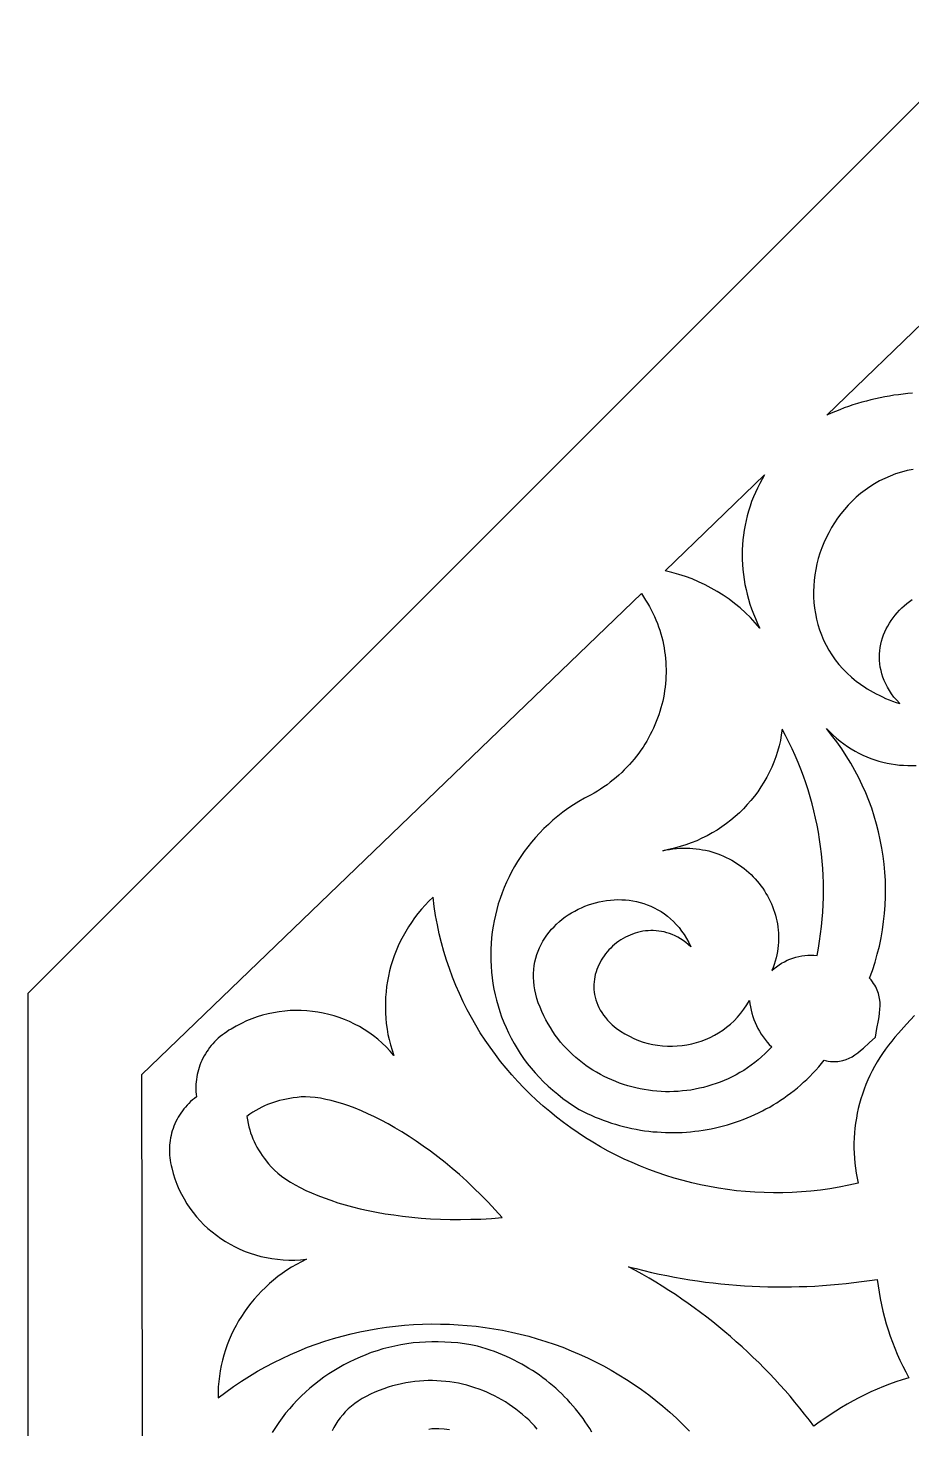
# Model space of a CAD drawing. Extents: x -118 to 118, y -118 to 119.
# Drawn here: x -118.2 to -54.8, y 18.1 to 118.5 of the extents above; entities that cross this region are included whole.
import ezdxf

# ---------------------------------------------------------------- set-up
doc = ezdxf.new("R2010")
doc.units = 0
doc.header["$MEASUREMENT"] = 0
doc.layers.get('0').update_dxf_attribs({"linetype": 'CONTINUOUS'})
doc.layers.add('LAYER_1', color=18, linetype='CONTINUOUS')

msp = doc.modelspace()

# ---------------------------------------------------------------- linework, layer by layer
msp.add_lwpolyline([(118.2, 49.32), (48.97, 118.54), (-48.93, 118.54), (-118.16, 49.32), (-118.16, -48.58), (-48.93, -117.81), (48.97, -117.81), (118.2, -48.58)], close=True)
at = {"layer": 'LAYER_1'}
for points in [[(-54.72, 92.36), (-55.06, 92.33), (-55.39, 92.3), (-55.72, 92.25), (-56.05, 92.21), (-56.38, 92.16), (-56.71, 92.1), (-57.04, 92.03), (-57.37, 91.96), (-57.7, 91.88), (-58.02, 91.8), (-58.35, 91.71), (-58.67, 91.62), (-58.99, 91.52), (-59.3, 91.41), (-59.62, 91.3), (-59.94, 91.18), (-60.25, 91.05), (-60.56, 90.92), (-60.87, 90.79), (-45.7, 105.42)], [(-54.67, 86.9), (-55.1, 86.81), (-55.52, 86.7), (-55.93, 86.57), (-56.32, 86.42), (-56.71, 86.25), (-57.08, 86.07), (-57.44, 85.86), (-57.79, 85.65), (-58.12, 85.41), (-58.45, 85.16), (-58.76, 84.9), (-59.05, 84.62), (-59.34, 84.33), (-59.6, 84.03), (-59.86, 83.72), (-60.1, 83.39), (-60.32, 83.06), (-60.54, 82.72), (-60.73, 82.36), (-60.91, 82), (-61.08, 81.64), (-61.23, 81.27), (-61.36, 80.89), (-61.48, 80.5), (-61.58, 80.12), (-61.66, 79.73), (-61.73, 79.33), (-61.77, 78.94), (-61.81, 78.54), (-61.82, 78.14), (-61.82, 77.74), (-61.79, 77.35), (-61.75, 76.95), (-61.69, 76.56), (-61.61, 76.17), (-61.51, 75.78), (-61.4, 75.4), (-61.26, 75.03), (-61.1, 74.66), (-60.92, 74.29), (-60.72, 73.94), (-60.5, 73.59), (-60.26, 73.25), (-60, 72.92), (-59.72, 72.6), (-59.41, 72.29), (-59.09, 71.99), (-58.91, 71.84), (-58.74, 71.7), (-58.55, 71.56), (-58.36, 71.43), (-58.17, 71.3), (-57.97, 71.17), (-57.76, 71.05), (-57.55, 70.93), (-57.33, 70.81), (-57.11, 70.7), (-56.88, 70.59), (-56.65, 70.48), (-56.4, 70.38), (-56.16, 70.29), (-55.9, 70.19), (-55.64, 70.11), (-55.85, 70.34), (-56.05, 70.57), (-56.22, 70.8), (-56.38, 71.04), (-56.52, 71.28), (-56.64, 71.52), (-56.75, 71.76), (-56.84, 72), (-56.92, 72.24), (-56.98, 72.48), (-57.03, 72.72), (-57.07, 72.96), (-57.09, 73.2), (-57.1, 73.43), (-57.09, 73.67), (-57.07, 73.9), (-57.04, 74.13), (-57, 74.36), (-56.94, 74.59), (-56.87, 74.81), (-56.8, 75.03), (-56.71, 75.25), (-56.61, 75.46), (-56.5, 75.66), (-56.38, 75.87), (-56.26, 76.06), (-56.12, 76.26), (-55.97, 76.44), (-55.82, 76.62), (-55.66, 76.8), (-55.49, 76.96), (-55.32, 77.12), (-55.13, 77.28), (-54.94, 77.42), (-54.75, 77.56)], [(-109.91, -5.22), (-110, 43.51), (-74.17, 77.99), (-74.02, 77.76), (-73.87, 77.53), (-73.72, 77.3), (-73.59, 77.06), (-73.46, 76.83), (-73.34, 76.59), (-73.23, 76.35), (-73.12, 76.1), (-73.02, 75.86), (-72.93, 75.61), (-72.85, 75.36), (-72.77, 75.11), (-72.7, 74.86), (-72.64, 74.61), (-72.59, 74.35), (-72.54, 74.1), (-72.5, 73.85), (-72.47, 73.59), (-72.44, 73.33), (-72.42, 73.08), (-72.41, 72.82), (-72.4, 72.57), (-72.4, 72.31), (-72.41, 72.06), (-72.42, 71.8), (-72.44, 71.55), (-72.47, 71.29), (-72.5, 71.04), (-72.54, 70.79), (-72.59, 70.53), (-72.64, 70.28), (-72.7, 70.04), (-72.77, 69.79), (-72.84, 69.54), (-72.92, 69.3), (-73.01, 69.06), (-73.1, 68.82), (-73.2, 68.58), (-73.3, 68.34), (-73.41, 68.11), (-73.53, 67.88), (-73.65, 67.65), (-73.78, 67.42), (-73.91, 67.2), (-74.05, 66.98), (-74.2, 66.76), (-74.35, 66.55), (-74.51, 66.34), (-74.68, 66.13), (-74.85, 65.93), (-75.02, 65.73), (-75.2, 65.54), (-75.39, 65.35), (-75.58, 65.16), (-75.78, 64.98), (-75.98, 64.8), (-76.19, 64.63), (-76.41, 64.46), (-76.63, 64.29), (-76.86, 64.14), (-77.09, 63.98), (-77.32, 63.83), (-77.56, 63.69), (-77.81, 63.55), (-78.24, 63.33), (-78.65, 63.09), (-79.04, 62.84), (-79.43, 62.58), (-79.8, 62.31), (-80.16, 62.03), (-80.51, 61.74), (-80.84, 61.44), (-81.16, 61.14), (-81.47, 60.82), (-81.77, 60.5), (-82.05, 60.17), (-82.32, 59.83), (-82.58, 59.49), (-82.82, 59.14), (-83.05, 58.78), (-83.27, 58.42), (-83.47, 58.05), (-83.66, 57.68), (-83.84, 57.3), (-84.01, 56.91), (-84.16, 56.53), (-84.3, 56.14), (-84.43, 55.74), (-84.54, 55.34), (-84.64, 54.94), (-84.73, 54.54), (-84.8, 54.14), (-84.86, 53.73), (-84.91, 53.32), (-84.94, 52.91), (-84.96, 52.5), (-84.97, 52.09), (-84.97, 51.68), (-84.95, 51.27), (-84.92, 50.86), (-84.87, 50.45), (-84.81, 50.04), (-84.74, 49.64), (-84.66, 49.23), (-84.56, 48.83), (-84.45, 48.43), (-84.32, 48.04), (-84.19, 47.64), (-84.04, 47.25), (-83.87, 46.87), (-83.69, 46.49), (-83.5, 46.11), (-83.3, 45.74), (-83.08, 45.38), (-82.85, 45.01), (-82.61, 44.66), (-82.35, 44.31), (-82.08, 43.97), (-81.79, 43.64), (-81.49, 43.31), (-81.18, 42.99), (-80.85, 42.68), (-80.52, 42.38), (-80.16, 42.09), (-79.8, 41.8), (-79.42, 41.53), (-79.03, 41.26), (-78.62, 41.01), (-78.34, 40.86), (-78.06, 40.72), (-77.77, 40.59), (-77.49, 40.46), (-77.2, 40.35), (-76.91, 40.23), (-76.62, 40.13), (-76.32, 40.03), (-76.03, 39.94), (-75.74, 39.85), (-75.44, 39.78), (-75.14, 39.7), (-74.84, 39.64), (-74.54, 39.58), (-74.24, 39.53), (-73.94, 39.48), (-73.64, 39.44), (-73.34, 39.41), (-73.04, 39.39), (-72.74, 39.37), (-72.44, 39.35), (-72.14, 39.35), (-71.84, 39.35), (-71.53, 39.35), (-71.23, 39.36), (-70.93, 39.38), (-70.64, 39.41), (-70.34, 39.44), (-70.04, 39.47), (-69.74, 39.52), (-69.45, 39.57), (-69.15, 39.62), (-68.86, 39.69), (-68.57, 39.75), (-68.28, 39.83), (-67.99, 39.91), (-67.71, 39.99), (-67.42, 40.09), (-67.14, 40.18), (-66.86, 40.29), (-66.58, 40.4), (-66.3, 40.52), (-66.03, 40.64), (-65.76, 40.77), (-65.49, 40.9), (-65.23, 41.04), (-64.96, 41.18), (-64.71, 41.34), (-64.45, 41.49), (-64.2, 41.66), (-63.95, 41.82), (-63.7, 42), (-63.46, 42.18), (-63.22, 42.36), (-62.98, 42.56), (-62.75, 42.75), (-62.53, 42.96), (-62.3, 43.16), (-62.08, 43.38), (-61.87, 43.6), (-61.66, 43.82), (-61.45, 44.05), (-61.25, 44.29), (-61.06, 44.53), (-60.9, 44.49), (-60.76, 44.47), (-60.61, 44.45), (-60.47, 44.44), (-60.34, 44.44), (-60.2, 44.44), (-60.08, 44.45), (-59.95, 44.46), (-59.83, 44.48), (-59.71, 44.51), (-59.48, 44.58), (-59.27, 44.68), (-59.05, 44.79), (-58.85, 44.92), (-58.64, 45.07), (-58.44, 45.23), (-58.24, 45.4), (-57.82, 45.78), (-57.38, 46.19), (-57.27, 46.8), (-57.16, 47.38), (-57.12, 47.65), (-57.08, 47.92), (-57.06, 48.19), (-57.05, 48.44), (-57.05, 48.7), (-57.08, 48.95), (-57.13, 49.19), (-57.16, 49.32), (-57.2, 49.44), (-57.25, 49.56), (-57.3, 49.68), (-57.36, 49.8), (-57.43, 49.92), (-57.51, 50.04), (-57.6, 50.16), (-57.69, 50.29), (-57.8, 50.41), (-57.59, 50.98), (-57.41, 51.56), (-57.25, 52.13), (-57.1, 52.72), (-56.98, 53.3), (-56.88, 53.89), (-56.79, 54.47), (-56.73, 55.06), (-56.68, 55.65), (-56.66, 56.24), (-56.65, 56.83), (-56.67, 57.42), (-56.7, 58.01), (-56.75, 58.59), (-56.83, 59.17), (-56.92, 59.75), (-57.03, 60.33), (-57.16, 60.9), (-57.3, 61.47), (-57.47, 62.04), (-57.65, 62.6), (-57.86, 63.16), (-58.08, 63.71), (-58.32, 64.25), (-58.58, 64.79), (-58.86, 65.32), (-59.15, 65.84), (-59.47, 66.35), (-59.8, 66.86), (-60.15, 67.36), (-60.52, 67.85), (-60.9, 68.32), (-60.66, 68.08), (-60.42, 67.84), (-60.17, 67.62), (-59.91, 67.41), (-59.65, 67.21), (-59.39, 67.02), (-59.12, 66.85), (-58.84, 66.69), (-58.57, 66.54), (-58.29, 66.41), (-58, 66.28), (-57.72, 66.17), (-57.43, 66.07), (-57.14, 65.98), (-56.84, 65.9), (-56.55, 65.83), (-56.25, 65.78), (-55.95, 65.73), (-55.66, 65.7), (-55.36, 65.68), (-55.06, 65.66), (-54.76, 65.66), (-54.46, 65.67)], [(-54.58, 47.75), (-55.15, 47.11), (-55.72, 46.48), (-55.73, 46.47), (-55.98, 46.19), (-56.21, 45.91), (-56.44, 45.62), (-56.66, 45.32), (-56.87, 45.02), (-57.07, 44.72), (-57.26, 44.41), (-57.44, 44.09), (-57.61, 43.77), (-57.77, 43.45), (-57.92, 43.12), (-58.06, 42.79), (-58.19, 42.45), (-58.31, 42.11), (-58.42, 41.77), (-58.52, 41.43), (-58.61, 41.08), (-58.68, 40.73), (-58.75, 40.38), (-58.8, 40.03), (-58.85, 39.67), (-58.88, 39.32), (-58.91, 38.96), (-58.92, 38.6), (-58.92, 38.24), (-58.91, 37.88), (-58.89, 37.52), (-58.85, 37.16), (-58.81, 36.8), (-58.76, 36.44), (-58.69, 36.08), (-58.61, 35.72), (-59.29, 35.57), (-59.97, 35.44), (-60.65, 35.32), (-61.33, 35.23), (-62.01, 35.15), (-62.69, 35.09), (-63.36, 35.05), (-64.03, 35.03), (-64.7, 35.03), (-65.37, 35.04), (-66.03, 35.07), (-66.69, 35.12), (-67.34, 35.18), (-68, 35.26), (-68.64, 35.36), (-69.29, 35.47), (-69.92, 35.6), (-70.56, 35.74), (-71.18, 35.9), (-71.81, 36.08), (-72.42, 36.27), (-73.03, 36.48), (-73.63, 36.7), (-74.23, 36.93), (-74.82, 37.19), (-75.4, 37.45), (-75.97, 37.73), (-76.54, 38.02), (-77.09, 38.33), (-77.64, 38.65), (-78.18, 38.98), (-78.71, 39.33), (-79.23, 39.69), (-79.75, 40.06), (-80.25, 40.45), (-80.74, 40.85), (-81.22, 41.25), (-81.69, 41.68), (-82.14, 42.11), (-82.59, 42.56), (-83.03, 43.01), (-83.45, 43.48), (-83.86, 43.96), (-84.26, 44.45), (-84.64, 44.95), (-85.01, 45.46), (-85.37, 45.98), (-85.72, 46.51), (-86.05, 47.05), (-86.36, 47.6), (-86.66, 48.16), (-86.95, 48.73), (-87.22, 49.31), (-87.48, 49.9), (-87.71, 50.5), (-87.94, 51.1), (-88.15, 51.71), (-88.34, 52.34), (-88.51, 52.96), (-88.67, 53.6), (-88.8, 54.25), (-88.93, 54.9), (-89.03, 55.56), (-89.11, 56.22), (-89.4, 55.94), (-89.68, 55.65), (-89.94, 55.36), (-90.19, 55.05), (-90.43, 54.74), (-90.66, 54.42), (-90.87, 54.1), (-91.07, 53.77), (-91.26, 53.43), (-91.44, 53.09), (-91.6, 52.74), (-91.75, 52.39), (-91.89, 52.03), (-92.02, 51.67), (-92.13, 51.31), (-92.22, 50.94), (-92.31, 50.57), (-92.38, 50.2), (-92.44, 49.82), (-92.48, 49.44), (-92.51, 49.06), (-92.53, 48.68), (-92.53, 48.3), (-92.52, 47.92), (-92.5, 47.54), (-92.46, 47.16), (-92.4, 46.77), (-92.34, 46.39), (-92.25, 46.01), (-92.16, 45.63), (-92.05, 45.26), (-91.92, 44.88), (-92.19, 45.19), (-92.47, 45.49), (-92.76, 45.77), (-93.07, 46.04), (-93.38, 46.29), (-93.71, 46.52), (-94.04, 46.74), (-94.39, 46.95), (-94.74, 47.13), (-95.1, 47.3), (-95.46, 47.46), (-95.83, 47.6), (-96.21, 47.72), (-96.59, 47.82), (-96.98, 47.91), (-97.37, 47.98), (-97.76, 48.04), (-98.16, 48.08), (-98.56, 48.1), (-98.95, 48.1), (-99.35, 48.09), (-99.75, 48.06), (-100.15, 48.01), (-100.54, 47.94), (-100.94, 47.86), (-101.33, 47.76), (-101.72, 47.64), (-102.1, 47.5), (-102.48, 47.35), (-102.85, 47.17), (-103.22, 46.98), (-103.58, 46.77), (-103.75, 46.68), (-103.91, 46.57), (-104.07, 46.46), (-104.22, 46.35), (-104.37, 46.23), (-104.51, 46.11), (-104.65, 45.99), (-104.78, 45.86), (-104.9, 45.72), (-105.02, 45.58), (-105.13, 45.44), (-105.24, 45.29), (-105.34, 45.15), (-105.44, 44.99), (-105.53, 44.84), (-105.61, 44.68), (-105.69, 44.52), (-105.76, 44.36), (-105.83, 44.19), (-105.88, 44.02), (-105.94, 43.85), (-105.98, 43.68), (-106.02, 43.51), (-106.05, 43.34), (-106.08, 43.16), (-106.1, 42.99), (-106.11, 42.81), (-106.12, 42.63), (-106.12, 42.45), (-106.11, 42.27), (-106.1, 42.1), (-106.08, 41.92), (-106.22, 41.8), (-106.36, 41.69), (-106.5, 41.57), (-106.63, 41.44), (-106.75, 41.31), (-106.87, 41.18), (-106.98, 41.04), (-107.09, 40.9), (-107.19, 40.75), (-107.29, 40.6), (-107.38, 40.45), (-107.47, 40.3), (-107.55, 40.14), (-107.62, 39.98), (-107.69, 39.81), (-107.75, 39.65), (-107.81, 39.48), (-107.86, 39.31), (-107.9, 39.14), (-107.94, 38.97), (-107.97, 38.79), (-107.99, 38.62), (-108.01, 38.44), (-108.02, 38.26), (-108.02, 38.08), (-108.02, 37.9), (-108.01, 37.72), (-107.99, 37.54), (-107.97, 37.36), (-107.93, 37.17), (-107.89, 36.99), (-107.85, 36.81), (-107.74, 36.42), (-107.62, 36.03), (-107.49, 35.66), (-107.33, 35.29), (-107.16, 34.93), (-106.97, 34.59), (-106.77, 34.25), (-106.55, 33.93), (-106.32, 33.61), (-106.07, 33.31), (-105.81, 33.02), (-105.54, 32.74), (-105.25, 32.47), (-104.96, 32.22), (-104.65, 31.98), (-104.33, 31.75), (-104, 31.54), (-103.66, 31.34), (-103.31, 31.16), (-102.96, 30.99), (-102.59, 30.83), (-102.22, 30.7), (-101.84, 30.58), (-101.45, 30.47), (-101.06, 30.38), (-100.66, 30.31), (-100.26, 30.26), (-99.85, 30.22), (-99.44, 30.21), (-99.03, 30.21), (-98.61, 30.23), (-98.19, 30.27), (-98.55, 30.09), (-98.91, 29.89), (-99.25, 29.69), (-99.59, 29.48), (-99.92, 29.25), (-100.24, 29.02), (-100.55, 28.77), (-100.85, 28.52), (-101.13, 28.25), (-101.41, 27.98), (-101.68, 27.7), (-101.94, 27.41), (-102.18, 27.11), (-102.42, 26.81), (-102.64, 26.5), (-102.85, 26.17), (-103.05, 25.85), (-103.24, 25.51), (-103.42, 25.17), (-103.58, 24.83), (-103.73, 24.48), (-103.87, 24.12), (-104, 23.76), (-104.11, 23.39), (-104.21, 23.02), (-104.3, 22.65), (-104.37, 22.27), (-104.43, 21.88), (-104.48, 21.5), (-104.51, 21.11), (-104.52, 20.72), (-104.52, 20.32), (-103.98, 20.74), (-103.42, 21.14), (-102.85, 21.52), (-102.28, 21.88), (-101.7, 22.23), (-101.12, 22.56), (-100.53, 22.87), (-99.93, 23.16), (-99.33, 23.44), (-98.72, 23.7), (-98.11, 23.95), (-97.49, 24.17), (-96.87, 24.38), (-96.25, 24.58), (-95.62, 24.76), (-94.99, 24.92), (-94.35, 25.06), (-93.72, 25.19), (-93.08, 25.3), (-92.44, 25.39), (-91.79, 25.47), (-91.15, 25.54), (-90.51, 25.58), (-89.87, 25.61), (-89.22, 25.63), (-88.58, 25.62), (-87.94, 25.61), (-87.3, 25.57), (-86.66, 25.52), (-86.02, 25.46), (-85.38, 25.38), (-84.75, 25.28), (-84.12, 25.17), (-83.49, 25.04), (-82.87, 24.89), (-82.25, 24.74), (-81.63, 24.56), (-81.02, 24.37), (-80.41, 24.17), (-79.81, 23.95), (-79.21, 23.71), (-78.62, 23.46), (-78.04, 23.19), (-77.46, 22.91), (-76.89, 22.62), (-76.33, 22.31), (-75.78, 21.98), (-75.23, 21.64), (-74.69, 21.29), (-74.16, 20.92), (-73.64, 20.54), (-73.13, 20.14), (-72.62, 19.73), (-72.13, 19.3), (-71.65, 18.86), (-71.18, 18.4), (-70.72, 17.93)], [(-77.72, 17.87), (-77.87, 18.12), (-78.02, 18.37), (-78.19, 18.61), (-78.35, 18.85), (-78.53, 19.08), (-78.7, 19.31), (-78.89, 19.54), (-79.08, 19.76), (-79.27, 19.98), (-79.47, 20.2), (-79.67, 20.41), (-79.88, 20.62), (-80.1, 20.82), (-80.31, 21.02), (-80.54, 21.21), (-80.77, 21.4), (-81, 21.59), (-81.24, 21.77), (-81.48, 21.95), (-81.72, 22.12), (-81.98, 22.28), (-82.23, 22.44), (-82.49, 22.6), (-82.75, 22.75), (-83.02, 22.89), (-83.29, 23.03), (-83.57, 23.17), (-83.85, 23.29), (-84.13, 23.42), (-84.42, 23.53), (-84.71, 23.64), (-85, 23.75), (-85.3, 23.85), (-85.61, 23.94), (-85.91, 24.03), (-86.39, 24.12), (-86.86, 24.2), (-87.33, 24.26), (-87.8, 24.3), (-88.26, 24.33), (-88.73, 24.35), (-89.19, 24.35), (-89.64, 24.33), (-90.09, 24.3), (-90.54, 24.26), (-90.98, 24.2), (-91.42, 24.13), (-91.85, 24.04), (-92.28, 23.94), (-92.71, 23.83), (-93.12, 23.7), (-93.54, 23.57), (-93.94, 23.42), (-94.34, 23.25), (-94.73, 23.08), (-95.12, 22.89), (-95.5, 22.7), (-95.87, 22.49), (-96.23, 22.27), (-96.59, 22.04), (-96.94, 21.8), (-97.28, 21.55), (-97.61, 21.29), (-97.94, 21.02), (-98.25, 20.74), (-98.55, 20.46), (-98.85, 20.16), (-99.14, 19.85), (-99.41, 19.54), (-99.68, 19.22), (-99.93, 18.89), (-100.18, 18.55), (-100.41, 18.21), (-100.64, 17.85)], [(-81.63, 18.08), (-81.83, 18.31), (-82.04, 18.53), (-82.25, 18.74), (-82.47, 18.94), (-82.7, 19.14), (-82.93, 19.33), (-83.16, 19.52), (-83.41, 19.69), (-83.65, 19.86), (-83.91, 20.03), (-84.17, 20.18), (-84.43, 20.33), (-84.7, 20.47), (-84.97, 20.6), (-85.25, 20.73), (-85.53, 20.85), (-85.81, 20.95), (-86.1, 21.05), (-86.39, 21.14), (-86.69, 21.23), (-86.99, 21.3), (-87.29, 21.37), (-87.59, 21.42), (-87.9, 21.47), (-88.2, 21.51), (-88.52, 21.53), (-88.83, 21.55), (-89.14, 21.56), (-89.46, 21.56), (-89.77, 21.55), (-90.09, 21.53), (-90.41, 21.5), (-90.73, 21.46), (-91.05, 21.4), (-91.37, 21.34), (-91.69, 21.27), (-92.01, 21.18), (-92.33, 21.09), (-92.65, 20.98), (-92.97, 20.86), (-93.28, 20.73), (-93.6, 20.59), (-93.91, 20.43), (-94.2, 20.27), (-94.47, 20.1), (-94.72, 19.92), (-94.96, 19.73), (-95.19, 19.53), (-95.4, 19.32), (-95.59, 19.11), (-95.77, 18.89), (-95.93, 18.67), (-96.08, 18.44), (-96.22, 18.21), (-96.34, 17.97)], [(-89.42, 18.09), (-89.19, 18.12), (-88.94, 18.13), (-88.69, 18.13), (-88.31, 18.1), (-87.94, 18.05)]]:
    msp.add_lwpolyline(points, dxfattribs=at)
for points in [[(-65.33, 86.51), (-65.51, 86.2), (-65.68, 85.88), (-65.84, 85.56), (-65.99, 85.24), (-66.13, 84.92), (-66.26, 84.59), (-66.37, 84.25), (-66.48, 83.91), (-66.57, 83.57), (-66.66, 83.23), (-66.73, 82.89), (-66.79, 82.54), (-66.84, 82.19), (-66.88, 81.84), (-66.91, 81.49), (-66.93, 81.13), (-66.93, 80.78), (-66.93, 80.43), (-66.91, 80.07), (-66.89, 79.71), (-66.85, 79.36), (-66.8, 79), (-66.74, 78.65), (-66.66, 78.29), (-66.58, 77.94), (-66.49, 77.59), (-66.38, 77.24), (-66.26, 76.89), (-66.13, 76.54), (-65.99, 76.2), (-65.84, 75.86), (-65.68, 75.52), (-66.01, 75.9), (-66.35, 76.27), (-66.71, 76.62), (-67.09, 76.96), (-67.48, 77.28), (-67.88, 77.59), (-68.29, 77.87), (-68.72, 78.14), (-69.16, 78.39), (-69.6, 78.63), (-70.06, 78.84), (-70.53, 79.04), (-71, 79.22), (-71.49, 79.37), (-71.98, 79.51), (-72.47, 79.63)], [(-64.8, 50.96), (-64.64, 51.1), (-64.47, 51.24), (-64.29, 51.37), (-64.11, 51.49), (-63.91, 51.6), (-63.72, 51.7), (-63.51, 51.78), (-63.31, 51.86), (-63.1, 51.92), (-62.88, 51.97), (-62.67, 52.02), (-62.45, 52.04), (-62.23, 52.06), (-62.01, 52.07), (-61.79, 52.06), (-61.57, 52.04), (-61.47, 52.56), (-61.39, 53.08), (-61.31, 53.6), (-61.25, 54.12), (-61.2, 54.64), (-61.16, 55.16), (-61.13, 55.69), (-61.11, 56.21), (-61.11, 56.73), (-61.11, 57.25), (-61.13, 57.77), (-61.16, 58.29), (-61.2, 58.81), (-61.25, 59.33), (-61.31, 59.85), (-61.38, 60.36), (-61.47, 60.88), (-61.56, 61.39), (-61.67, 61.9), (-61.79, 62.41), (-61.92, 62.91), (-62.06, 63.42), (-62.21, 63.92), (-62.37, 64.42), (-62.55, 64.91), (-62.73, 65.4), (-62.93, 65.89), (-63.13, 66.38), (-63.35, 66.86), (-63.58, 67.34), (-63.82, 67.81), (-64.07, 68.28), (-64.13, 67.87), (-64.2, 67.47), (-64.29, 67.07), (-64.4, 66.68), (-64.53, 66.29), (-64.67, 65.91), (-64.82, 65.54), (-64.99, 65.17), (-65.18, 64.82), (-65.38, 64.47), (-65.59, 64.13), (-65.82, 63.79), (-66.06, 63.47), (-66.31, 63.16), (-66.57, 62.86), (-66.85, 62.56), (-67.14, 62.28), (-67.44, 62.01), (-67.75, 61.75), (-68.07, 61.5), (-68.4, 61.27), (-68.74, 61.04), (-69.09, 60.83), (-69.45, 60.63), (-69.82, 60.45), (-70.2, 60.27), (-70.59, 60.12), (-70.98, 59.97), (-71.38, 59.85), (-71.79, 59.73), (-72.21, 59.64), (-72.63, 59.55), (-72.39, 59.61), (-72.14, 59.65), (-71.9, 59.69), (-71.65, 59.71), (-71.41, 59.73), (-71.17, 59.74), (-70.94, 59.74), (-70.7, 59.74), (-70.47, 59.72), (-70.24, 59.7), (-70.01, 59.67), (-69.78, 59.63), (-69.56, 59.59), (-69.34, 59.54), (-69.12, 59.48), (-68.91, 59.41), (-68.69, 59.34), (-68.49, 59.26), (-68.28, 59.17), (-68.08, 59.08), (-67.88, 58.98), (-67.69, 58.88), (-67.5, 58.77), (-67.32, 58.65), (-67.13, 58.53), (-66.96, 58.4), (-66.79, 58.27), (-66.62, 58.13), (-66.46, 57.99), (-66.3, 57.84), (-66.15, 57.69), (-66, 57.53), (-65.86, 57.37), (-65.72, 57.21), (-65.59, 57.04), (-65.46, 56.86), (-65.34, 56.69), (-65.23, 56.5), (-65.12, 56.32), (-65.02, 56.13), (-64.93, 55.94), (-64.84, 55.74), (-64.76, 55.55), (-64.68, 55.35), (-64.61, 55.14), (-64.55, 54.94), (-64.5, 54.73), (-64.45, 54.52), (-64.41, 54.31), (-64.38, 54.09), (-64.36, 53.87), (-64.34, 53.66), (-64.33, 53.44), (-64.33, 53.21), (-64.34, 52.99), (-64.36, 52.77), (-64.38, 52.54), (-64.41, 52.32), (-64.46, 52.09), (-64.51, 51.87), (-64.57, 51.64), (-64.64, 51.41), (-64.72, 51.18)], [(-76.27, 47.07), (-75.97, 46.83), (-75.67, 46.62), (-75.35, 46.42), (-75.03, 46.25), (-74.71, 46.09), (-74.37, 45.96), (-74.03, 45.84), (-73.69, 45.74), (-73.34, 45.67), (-73, 45.61), (-72.65, 45.57), (-72.29, 45.55), (-71.94, 45.54), (-71.59, 45.56), (-71.25, 45.59), (-70.9, 45.65), (-70.56, 45.72), (-70.22, 45.81), (-69.89, 45.91), (-69.56, 46.03), (-69.24, 46.17), (-68.93, 46.33), (-68.63, 46.51), (-68.33, 46.7), (-68.05, 46.91), (-67.78, 47.13), (-67.52, 47.37), (-67.27, 47.63), (-67.03, 47.91), (-66.81, 48.2), (-66.61, 48.5), (-66.42, 48.82), (-66.39, 48.59), (-66.35, 48.36), (-66.3, 48.13), (-66.25, 47.9), (-66.18, 47.68), (-66.1, 47.46), (-66.01, 47.24), (-65.91, 47.03), (-65.81, 46.82), (-65.69, 46.61), (-65.57, 46.41), (-65.44, 46.22), (-65.29, 46.03), (-65.15, 45.84), (-64.99, 45.66), (-64.82, 45.49), (-65.05, 45.25), (-65.29, 45.01), (-65.54, 44.79), (-65.79, 44.57), (-66.04, 44.37), (-66.3, 44.17), (-66.56, 43.99), (-66.83, 43.81), (-67.1, 43.65), (-67.38, 43.49), (-67.66, 43.34), (-67.94, 43.21), (-68.23, 43.08), (-68.52, 42.96), (-68.81, 42.86), (-69.11, 42.76), (-69.4, 42.67), (-69.7, 42.59), (-70, 42.52), (-70.31, 42.46), (-70.61, 42.4), (-70.91, 42.36), (-71.22, 42.33), (-71.52, 42.3), (-71.83, 42.29), (-72.14, 42.28), (-72.44, 42.28), (-72.75, 42.3), (-73.05, 42.32), (-73.36, 42.35), (-73.66, 42.38), (-73.96, 42.43), (-74.26, 42.49), (-74.56, 42.55), (-74.85, 42.62), (-75.15, 42.71), (-75.44, 42.8), (-75.73, 42.9), (-76.01, 43), (-76.29, 43.12), (-76.57, 43.24), (-76.84, 43.38), (-77.11, 43.52), (-77.38, 43.67), (-77.64, 43.82), (-77.9, 43.99), (-78.15, 44.16), (-78.4, 44.34), (-78.64, 44.53), (-78.87, 44.73), (-79.1, 44.94), (-79.33, 45.15), (-79.54, 45.37), (-79.75, 45.6), (-79.96, 45.84), (-80.15, 46.09), (-80.34, 46.34), (-80.52, 46.6), (-80.69, 46.87), (-80.86, 47.15), (-81.02, 47.43), (-81.16, 47.72), (-81.3, 48.02), (-81.43, 48.33), (-81.56, 48.65), (-81.66, 48.96), (-81.74, 49.27), (-81.81, 49.58), (-81.86, 49.88), (-81.89, 50.18), (-81.9, 50.47), (-81.9, 50.76), (-81.88, 51.04), (-81.85, 51.32), (-81.8, 51.59), (-81.74, 51.85), (-81.66, 52.11), (-81.57, 52.36), (-81.47, 52.6), (-81.36, 52.84), (-81.23, 53.07), (-81.09, 53.29), (-80.94, 53.51), (-80.78, 53.72), (-80.61, 53.92), (-80.43, 54.11), (-80.25, 54.3), (-80.05, 54.48), (-79.84, 54.65), (-79.63, 54.81), (-79.41, 54.96), (-79.18, 55.1), (-78.95, 55.23), (-78.71, 55.36), (-78.47, 55.47), (-78.22, 55.57), (-77.97, 55.67), (-77.71, 55.75), (-77.45, 55.83), (-77.19, 55.89), (-76.93, 55.94), (-76.66, 55.99), (-76.39, 56.02), (-76.12, 56.04), (-75.85, 56.05), (-75.58, 56.04), (-75.31, 56.03), (-75.05, 56), (-74.78, 55.96), (-74.51, 55.91), (-74.25, 55.85), (-73.99, 55.77), (-73.74, 55.68), (-73.48, 55.58), (-73.24, 55.46), (-72.99, 55.33), (-72.75, 55.19), (-72.52, 55.04), (-72.3, 54.86), (-72.08, 54.68), (-71.86, 54.48), (-71.66, 54.27), (-71.46, 54.04), (-71.28, 53.8), (-71.1, 53.54), (-70.93, 53.26), (-70.77, 52.97), (-70.62, 52.67), (-70.8, 52.83), (-70.99, 52.98), (-71.18, 53.12), (-71.37, 53.24), (-71.56, 53.35), (-71.75, 53.45), (-71.95, 53.54), (-72.14, 53.61), (-72.33, 53.68), (-72.53, 53.73), (-72.73, 53.77), (-72.92, 53.8), (-73.11, 53.82), (-73.31, 53.83), (-73.5, 53.83), (-73.69, 53.82), (-73.88, 53.81), (-74.07, 53.78), (-74.25, 53.74), (-74.44, 53.7), (-74.62, 53.64), (-74.8, 53.58), (-74.97, 53.51), (-75.14, 53.44), (-75.31, 53.35), (-75.47, 53.26), (-75.63, 53.16), (-75.79, 53.06), (-75.94, 52.95), (-76.09, 52.83), (-76.23, 52.71), (-76.36, 52.58), (-76.49, 52.44), (-76.62, 52.3), (-76.73, 52.16), (-76.84, 52.01), (-76.95, 51.86), (-77.04, 51.7), (-77.13, 51.54), (-77.22, 51.38), (-77.29, 51.21), (-77.36, 51.04), (-77.42, 50.87), (-77.47, 50.69), (-77.51, 50.52), (-77.54, 50.34), (-77.56, 50.16), (-77.57, 49.97), (-77.58, 49.79), (-77.57, 49.61), (-77.55, 49.42), (-77.52, 49.24), (-77.49, 49.05), (-77.44, 48.86), (-77.37, 48.68), (-77.3, 48.49), (-77.22, 48.31), (-77.12, 48.13), (-77.01, 47.95), (-76.89, 47.77), (-76.75, 47.59), (-76.6, 47.41), (-76.44, 47.24)], [(-84.15, 33.25), (-84.65, 33.81), (-85.15, 34.35), (-85.66, 34.87), (-86.18, 35.37), (-86.69, 35.86), (-87.21, 36.33), (-87.73, 36.77), (-88.25, 37.2), (-88.77, 37.62), (-89.29, 38.01), (-89.81, 38.38), (-90.32, 38.74), (-90.83, 39.07), (-91.34, 39.39), (-91.84, 39.69), (-92.33, 39.97), (-92.82, 40.23), (-93.31, 40.48), (-93.78, 40.7), (-94.24, 40.91), (-94.7, 41.09), (-95.14, 41.26), (-95.58, 41.41), (-96, 41.53), (-96.41, 41.64), (-96.81, 41.73), (-97.19, 41.81), (-97.56, 41.86), (-97.91, 41.89), (-98.25, 41.9), (-98.56, 41.9), (-98.86, 41.87), (-99.13, 41.84), (-99.39, 41.8), (-99.63, 41.75), (-99.87, 41.7), (-100.11, 41.65), (-100.33, 41.58), (-100.55, 41.51), (-100.77, 41.44), (-100.98, 41.35), (-101.19, 41.26), (-101.4, 41.16), (-101.61, 41.05), (-101.82, 40.93), (-102.03, 40.8), (-102.25, 40.66), (-102.46, 40.5), (-102.42, 40.25), (-102.37, 40.01), (-102.32, 39.77), (-102.26, 39.54), (-102.19, 39.32), (-102.11, 39.11), (-102.03, 38.9), (-101.94, 38.7), (-101.84, 38.49), (-101.74, 38.3), (-101.62, 38.1), (-101.49, 37.9), (-101.36, 37.7), (-101.22, 37.51), (-100.9, 37.1), (-100.71, 36.88), (-100.49, 36.66), (-100.24, 36.44), (-99.97, 36.22), (-99.67, 36.01), (-99.34, 35.8), (-99, 35.6), (-98.63, 35.4), (-98.23, 35.2), (-97.82, 35.02), (-97.38, 34.83), (-96.92, 34.66), (-96.44, 34.49), (-95.94, 34.32), (-95.42, 34.17), (-94.88, 34.02), (-94.33, 33.89), (-93.75, 33.76), (-93.16, 33.64), (-92.55, 33.53), (-91.93, 33.44), (-91.29, 33.35), (-90.63, 33.28), (-89.96, 33.22), (-89.28, 33.17), (-88.58, 33.14), (-87.87, 33.12), (-87.15, 33.12), (-86.41, 33.13), (-85.67, 33.15), (-84.91, 33.19)], [(-54.99, 21.77), (-55.46, 21.63), (-55.91, 21.47), (-56.36, 21.31), (-56.81, 21.13), (-57.26, 20.95), (-57.7, 20.75), (-58.13, 20.55), (-58.56, 20.33), (-58.98, 20.11), (-59.4, 19.88), (-59.81, 19.63), (-60.22, 19.38), (-60.62, 19.12), (-61.02, 18.85), (-61.41, 18.58), (-61.79, 18.29), (-62.12, 18.73), (-62.46, 19.16), (-62.8, 19.59), (-63.15, 20.02), (-63.5, 20.44), (-63.86, 20.85), (-64.23, 21.26), (-64.6, 21.67), (-64.98, 22.07), (-65.36, 22.46), (-65.75, 22.85), (-66.14, 23.23), (-66.54, 23.61), (-66.95, 23.99), (-67.36, 24.35), (-67.77, 24.72), (-68.19, 25.07), (-68.62, 25.43), (-69.05, 25.77), (-69.48, 26.11), (-69.92, 26.45), (-70.37, 26.77), (-70.82, 27.1), (-71.27, 27.41), (-71.73, 27.73), (-72.2, 28.03), (-72.67, 28.33), (-73.14, 28.62), (-73.62, 28.91), (-74.1, 29.19), (-74.58, 29.46), (-75.08, 29.73), (-74.53, 29.59), (-73.99, 29.45), (-73.44, 29.32), (-72.89, 29.2), (-72.34, 29.09), (-71.79, 28.98), (-71.24, 28.89), (-70.68, 28.79), (-70.13, 28.71), (-69.57, 28.63), (-69.01, 28.57), (-68.46, 28.5), (-67.9, 28.45), (-67.34, 28.4), (-66.78, 28.36), (-66.22, 28.33), (-65.66, 28.31), (-65.1, 28.29), (-64.53, 28.28), (-63.97, 28.28), (-63.41, 28.28), (-62.85, 28.3), (-62.29, 28.32), (-61.73, 28.34), (-61.17, 28.38), (-60.6, 28.42), (-60.04, 28.47), (-59.48, 28.52), (-58.93, 28.59), (-58.37, 28.66), (-57.81, 28.74), (-57.25, 28.82), (-57.19, 28.36), (-57.12, 27.9), (-57.04, 27.44), (-56.94, 26.99), (-56.84, 26.54), (-56.72, 26.09), (-56.6, 25.64), (-56.46, 25.2), (-56.32, 24.76), (-56.16, 24.32), (-55.99, 23.88), (-55.81, 23.45), (-55.62, 23.03), (-55.42, 22.6), (-55.21, 22.19)]]:
    msp.add_lwpolyline(points, close=True, dxfattribs=at)

doc.saveas('drawing.dxf')
